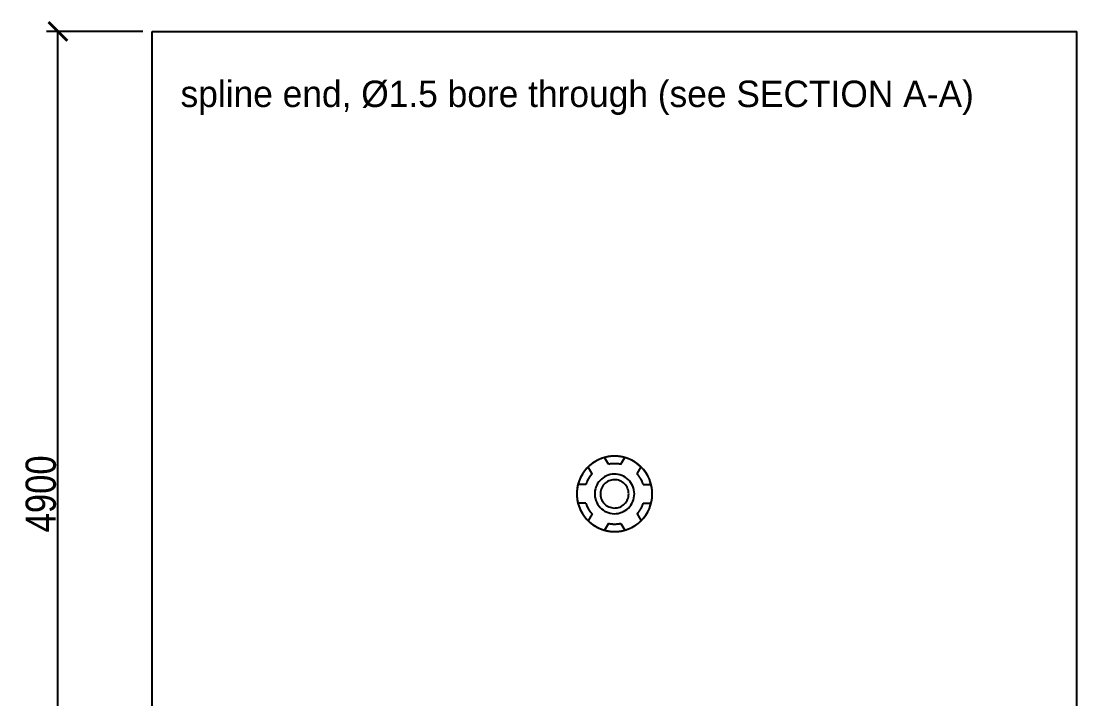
# Model space of a CAD drawing. Header units: millimetres. Extents: x -31 to 130, y -47 to 101.
# Drawn here: x -31.4 to 24.5, y -10.9 to 25.1 of the extents above; entities that cross this region are included whole.
import ezdxf

# ---------------------------------------------------------------- set-up
doc = ezdxf.new("R2010")
doc.units = ezdxf.units.MM
doc.linetypes.add('DASHED', pattern=[1.524, 1.27, -0.254])
for name, color, linetype in [('DIMS', 3, 'CONTINUOUS'), ('HIDDEN', 8, 'DASHED'), ('TEXT', 7, 'CONTINUOUS'), ('VISIBLE', 7, 'CONTINUOUS')]:
    doc.layers.add(name, color=color, linetype=linetype)
doc.styles.add('OpenSansCondensed-Light', font='OpenSansCondensed-Light.ttf')
doc.dimstyles.new('EZDXF', dxfattribs={"dimtxt": 0.25, "dimasz": 0.175, "dimexe": 0.375, "dimexo": 0.125, "dimgap": 0.1, "dimtad": 1, "dimlfac": 100, "dimzin": 12, "dimdsep": 46, "dimtxsty": 'OpenSansCondensed-Light', "dimblk": 'ARCHTICK', "dimcen": 2.5, "dimazin": 3, "dimtfac": 0.5, "dimtmove": 2, "dimatfit": 3})

# ---------------------------------------------------------------- blocks, each defined once
blk = doc.blocks.new('_ARCHTICK')
at = {"color": 0, "linetype": 'BYBLOCK', "const_width": 0.15}
blk.add_lwpolyline([(-0.5, -0.5), (0.5, 0.5)], dxfattribs=at)

msp = doc.modelspace()

# ---------------------------------------------------------------- linework, layer by layer
at = {"layer": 'HIDDEN'}
for points in [[(-24.5, -24.5), (-24.5, 24.5)], [(-24.5, 24.5), (24.5, 24.5)], [(24.5, -24.5), (24.5, 24.5)], [(2, 0), (1.99006, 0.19914), (1.96034, 0.39629), (1.91115, 0.58951), (1.84295, 0.77687), (1.75644, 0.95651), (1.65248, 1.12664), (1.53209, 1.28558), (1.39647, 1.43173), (1.24698, 1.56366), (1.08509, 1.68005), (0.91242, 1.77974), (0.73068, 1.86175), (0.54168, 1.92525), (0.3473, 1.96962), (0.14946, 1.99441), (-0.04986, 1.99938), (-0.24869, 1.98448), (-0.44504, 1.94986), (-0.63697, 1.89585), (-0.82257, 1.82301), (-1, 1.73205), (-1.16749, 1.62388), (-1.32337, 1.49956), (-1.4661, 1.36035), (-1.59427, 1.20761), (-1.70658, 1.04287), (-1.80194, 0.86777), (-1.87939, 0.68404), (-1.93815, 0.49351), (-1.97766, 0.29808), (-1.99751, 0.09969), (-1.99751, -0.09969), (-1.97766, -0.29808), (-1.93815, -0.49351), (-1.87939, -0.68404), (-1.80194, -0.86777), (-1.70658, -1.04287), (-1.59427, -1.20761), (-1.4661, -1.36035), (-1.32337, -1.49956), (-1.16749, -1.62388), (-1, -1.73205), (-0.82257, -1.82301), (-0.63697, -1.89585), (-0.44504, -1.94986), (-0.24869, -1.98448), (-0.04986, -1.99938), (0.14946, -1.99441), (0.3473, -1.96962), (0.54168, -1.92525), (0.73068, -1.86175), (0.91242, -1.77974), (1.08509, -1.68005), (1.24698, -1.56366), (1.39647, -1.43173), (1.53209, -1.28558), (1.65248, -1.12664), (1.75644, -0.95651), (1.84295, -0.77687), (1.91115, -0.58951), (1.96034, -0.39629), (1.99006, -0.19914), (2, 0)], [(-0.53523, 1.92705), (-0.55067, 1.9227), (-0.56608, 1.91822), (-0.58145, 1.91361), (-0.59678, 1.90889), (-0.61207, 1.90404), (-0.62733, 1.89907), (-0.64254, 1.89398), (-0.65771, 1.88876), (-0.67284, 1.88342), (-0.68793, 1.87797), (-0.70297, 1.87239), (-0.71797, 1.86669), (-0.73292, 1.86087), (-0.74782, 1.85493), (-0.76267, 1.84887), (-0.77748, 1.84269), (-0.79224, 1.8364), (-0.80694, 1.82998), (-0.8216, 1.82345), (-0.8362, 1.8168), (-0.85074, 1.81004), (-0.86523, 1.80316), (-0.87967, 1.79616), (-0.89405, 1.78904), (-0.90837, 1.78181), (-0.92264, 1.77447), (-0.93684, 1.76701), (-0.95098, 1.75944), (-0.96507, 1.75176), (-0.97909, 1.74396), (-0.99305, 1.73605), (-1.00694, 1.72803), (-1.02077, 1.71989), (-1.03453, 1.71165), (-1.04823, 1.7033), (-1.06186, 1.69483), (-1.07542, 1.68626), (-1.08891, 1.67758), (-1.10233, 1.66879), (-1.11568, 1.6599), (-1.12896, 1.65089), (-1.14217, 1.64178), (-1.1553, 1.63257), (-1.16836, 1.62325), (-1.18134, 1.61382), (-1.19425, 1.6043), (-1.20708, 1.59467), (-1.21983, 1.58493), (-1.23251, 1.5751), (-1.2451, 1.56516), (-1.25762, 1.55512), (-1.27005, 1.54498), (-1.2824, 1.53474), (-1.29467, 1.52441), (-1.30686, 1.51397), (-1.31896, 1.50344), (-1.33098, 1.49281), (-1.34291, 1.48209), (-1.35476, 1.47127), (-1.36651, 1.46036), (-1.37818, 1.44935), (-1.38977, 1.43825), (-1.40126, 1.42705)], [(-0.32692, 1.56624), (-0.53523, 1.92705)], [(0.32692, 1.56624), (0.53523, 1.92705)], [(1.40126, 1.42705), (1.38977, 1.43825), (1.37818, 1.44935), (1.36651, 1.46036), (1.35476, 1.47127), (1.34291, 1.48209), (1.33098, 1.49281), (1.31896, 1.50344), (1.30686, 1.51397), (1.29467, 1.52441), (1.2824, 1.53474), (1.27005, 1.54498), (1.25762, 1.55512), (1.2451, 1.56516), (1.23251, 1.5751), (1.21983, 1.58493), (1.20708, 1.59467), (1.19425, 1.6043), (1.18134, 1.61382), (1.16836, 1.62325), (1.1553, 1.63257), (1.14217, 1.64178), (1.12896, 1.65089), (1.11568, 1.6599), (1.10233, 1.66879), (1.08891, 1.67758), (1.07542, 1.68626), (1.06186, 1.69483), (1.04823, 1.7033), (1.03453, 1.71165), (1.02077, 1.71989), (1.00694, 1.72803), (0.99305, 1.73605), (0.97909, 1.74396), (0.96507, 1.75176), (0.95098, 1.75944), (0.93684, 1.76701), (0.92264, 1.77447), (0.90837, 1.78181), (0.89405, 1.78904), (0.87967, 1.79616), (0.86523, 1.80316), (0.85074, 1.81004), (0.8362, 1.8168), (0.8216, 1.82345), (0.80694, 1.82998), (0.79224, 1.8364), (0.77748, 1.84269), (0.76267, 1.84887), (0.74782, 1.85493), (0.73292, 1.86087), (0.71797, 1.86669), (0.70297, 1.87239), (0.68793, 1.87797), (0.67284, 1.88342), (0.65771, 1.88876), (0.64254, 1.89398), (0.62733, 1.89907), (0.61207, 1.90404), (0.59678, 1.90889), (0.58145, 1.91361), (0.56608, 1.91822), (0.55067, 1.9227), (0.53523, 1.92705)], [(-1.19295, 1.06624), (-1.40126, 1.42705)], [(0.32692, 1.56624), (0.31668, 1.56835), (0.30643, 1.57038), (0.29617, 1.57235), (0.28589, 1.57425), (0.2756, 1.57609), (0.2653, 1.57785), (0.25498, 1.57955), (0.24466, 1.58118), (0.23433, 1.58275), (0.22398, 1.58425), (0.21363, 1.58567), (0.20326, 1.58704), (0.19289, 1.58833), (0.18251, 1.58956), (0.17213, 1.59071), (0.16173, 1.59181), (0.15133, 1.59283), (0.14092, 1.59378), (0.13051, 1.59467), (0.12009, 1.59549), (0.10966, 1.59624), (0.09923, 1.59692), (0.0888, 1.59753), (0.07836, 1.59808), (0.06792, 1.59856), (0.05747, 1.59897), (0.04703, 1.59931), (0.03658, 1.59958), (0.02613, 1.59979), (0.01568, 1.59992), (0.00523, 1.59999), (-0.00523, 1.59999), (-0.01568, 1.59992), (-0.02613, 1.59979), (-0.03658, 1.59958), (-0.04703, 1.59931), (-0.05747, 1.59897), (-0.06792, 1.59856), (-0.07836, 1.59808), (-0.0888, 1.59753), (-0.09923, 1.59692), (-0.10966, 1.59624), (-0.12009, 1.59549), (-0.13051, 1.59467), (-0.14092, 1.59378), (-0.15133, 1.59283), (-0.16173, 1.59181), (-0.17213, 1.59071), (-0.18251, 1.58956), (-0.19289, 1.58833), (-0.20326, 1.58704), (-0.21363, 1.58567), (-0.22398, 1.58425), (-0.23433, 1.58275), (-0.24466, 1.58118), (-0.25498, 1.57955), (-0.2653, 1.57785), (-0.2756, 1.57609), (-0.28589, 1.57425), (-0.29617, 1.57235), (-0.30643, 1.57038), (-0.31668, 1.56835), (-0.32692, 1.56624)], [(1.19295, 1.06624), (1.40126, 1.42705)], [(-1.19295, 1.06624), (-1.19989, 1.05843), (-1.20678, 1.05057), (-1.21361, 1.04266), (-1.2204, 1.03471), (-1.22713, 1.02672), (-1.23381, 1.01868), (-1.24044, 1.0106), (-1.24702, 1.00247), (-1.25354, 0.99431), (-1.26001, 0.9861), (-1.26642, 0.97784), (-1.27278, 0.96955), (-1.27909, 0.96122), (-1.28534, 0.95284), (-1.29154, 0.94442), (-1.29768, 0.93597), (-1.30376, 0.92747), (-1.3098, 0.91893), (-1.31577, 0.91036), (-1.32169, 0.90174), (-1.32755, 0.89309), (-1.33336, 0.8844), (-1.33911, 0.87567), (-1.3448, 0.8669), (-1.35043, 0.8581), (-1.35601, 0.84926), (-1.36153, 0.84038), (-1.36699, 0.83147), (-1.37239, 0.82252), (-1.37774, 0.81354), (-1.38302, 0.80452), (-1.38825, 0.79547), (-1.39341, 0.78638), (-1.39852, 0.77726), (-1.40357, 0.76811), (-1.40856, 0.75893), (-1.41348, 0.74971), (-1.41835, 0.74046), (-1.42316, 0.73118), (-1.4279, 0.72187), (-1.43259, 0.71252), (-1.43721, 0.70315), (-1.44178, 0.69375), (-1.44628, 0.68431), (-1.45072, 0.67485), (-1.45509, 0.66536), (-1.45941, 0.65584), (-1.46366, 0.64629), (-1.46785, 0.63672), (-1.47198, 0.62711), (-1.47605, 0.61749), (-1.48005, 0.60783), (-1.48399, 0.59815), (-1.48786, 0.58844), (-1.49168, 0.57871), (-1.49542, 0.56895), (-1.49911, 0.55917), (-1.50273, 0.54937), (-1.50629, 0.53954), (-1.50978, 0.52969), (-1.51321, 0.51981), (-1.51657, 0.50992), (-1.51987, 0.5)], [(0.75, 0), (0.74627, 0.07468), (0.73513, 0.14861), (0.71668, 0.22107), (0.69111, 0.29133), (0.65867, 0.35869), (0.61968, 0.42249), (0.57453, 0.48209), (0.52368, 0.5369), (0.46762, 0.58637), (0.40691, 0.63002), (0.34216, 0.6674), (0.27401, 0.69816), (0.20313, 0.72197), (0.13024, 0.73861), (0.05605, 0.7479), (-0.0187, 0.74977), (-0.09326, 0.74418), (-0.16689, 0.7312), (-0.23886, 0.71095), (-0.30847, 0.68363), (-0.375, 0.64952), (-0.43781, 0.60895), (-0.49626, 0.56234), (-0.54979, 0.51013), (-0.59785, 0.45285), (-0.63997, 0.39108), (-0.67573, 0.32541), (-0.70477, 0.25652), (-0.72681, 0.18507), (-0.74162, 0.11178), (-0.74907, 0.03738), (-0.74907, -0.03738), (-0.74162, -0.11178), (-0.72681, -0.18507), (-0.70477, -0.25652), (-0.67573, -0.32541), (-0.63997, -0.39108), (-0.59785, -0.45285), (-0.54979, -0.51013), (-0.49626, -0.56234), (-0.43781, -0.60895), (-0.375, -0.64952), (-0.30847, -0.68363), (-0.23886, -0.71095), (-0.16689, -0.7312), (-0.09326, -0.74418), (-0.0187, -0.74977), (0.05605, -0.7479), (0.13024, -0.73861), (0.20313, -0.72197), (0.27401, -0.69816), (0.34216, -0.6674), (0.40691, -0.63002), (0.46762, -0.58637), (0.52368, -0.5369), (0.57453, -0.48209), (0.61968, -0.42249), (0.65867, -0.35869), (0.69111, -0.29133), (0.71668, -0.22107), (0.73513, -0.14861), (0.74627, -0.07468), (0.75, 0)], [(0.75, 0), (0.74627, 0.07468), (0.73513, 0.14861), (0.71668, 0.22107), (0.69111, 0.29133), (0.65867, 0.35869), (0.61968, 0.42249), (0.57453, 0.48209), (0.52368, 0.5369), (0.46762, 0.58637), (0.40691, 0.63002), (0.34216, 0.6674), (0.27401, 0.69816), (0.20313, 0.72197), (0.13024, 0.73861), (0.05605, 0.7479), (-0.0187, 0.74977), (-0.09326, 0.74418), (-0.16689, 0.7312), (-0.23886, 0.71095), (-0.30847, 0.68363), (-0.375, 0.64952), (-0.43781, 0.60895), (-0.49626, 0.56234), (-0.54979, 0.51013), (-0.59785, 0.45285), (-0.63997, 0.39108), (-0.67573, 0.32541), (-0.70477, 0.25652), (-0.72681, 0.18507), (-0.74162, 0.11178), (-0.74907, 0.03738), (-0.74907, -0.03738), (-0.74162, -0.11178), (-0.72681, -0.18507), (-0.70477, -0.25652), (-0.67573, -0.32541), (-0.63997, -0.39108), (-0.59785, -0.45285), (-0.54979, -0.51013), (-0.49626, -0.56234), (-0.43781, -0.60895), (-0.375, -0.64952), (-0.30847, -0.68363), (-0.23886, -0.71095), (-0.16689, -0.7312), (-0.09326, -0.74418), (-0.0187, -0.74977), (0.05605, -0.7479), (0.13024, -0.73861), (0.20313, -0.72197), (0.27401, -0.69816), (0.34216, -0.6674), (0.40691, -0.63002), (0.46762, -0.58637), (0.52368, -0.5369), (0.57453, -0.48209), (0.61968, -0.42249), (0.65867, -0.35869), (0.69111, -0.29133), (0.71668, -0.22107), (0.73513, -0.14861), (0.74627, -0.07468), (0.75, 0)], [(1.51987, 0.5), (1.51657, 0.50992), (1.51321, 0.51981), (1.50978, 0.52969), (1.50629, 0.53954), (1.50273, 0.54937), (1.49911, 0.55917), (1.49542, 0.56895), (1.49168, 0.57871), (1.48786, 0.58844), (1.48399, 0.59815), (1.48005, 0.60783), (1.47605, 0.61749), (1.47198, 0.62711), (1.46785, 0.63672), (1.46366, 0.64629), (1.45941, 0.65584), (1.45509, 0.66536), (1.45072, 0.67485), (1.44628, 0.68431), (1.44178, 0.69375), (1.43721, 0.70315), (1.43259, 0.71252), (1.4279, 0.72187), (1.42316, 0.73118), (1.41835, 0.74046), (1.41348, 0.74971), (1.40856, 0.75893), (1.40357, 0.76811), (1.39852, 0.77726), (1.39341, 0.78638), (1.38825, 0.79547), (1.38302, 0.80452), (1.37774, 0.81354), (1.37239, 0.82252), (1.36699, 0.83147), (1.36153, 0.84038), (1.35601, 0.84926), (1.35043, 0.8581), (1.3448, 0.8669), (1.33911, 0.87567), (1.33336, 0.8844), (1.32755, 0.89309), (1.32169, 0.90174), (1.31577, 0.91036), (1.3098, 0.91893), (1.30376, 0.92747), (1.29768, 0.93597), (1.29154, 0.94442), (1.28534, 0.95284), (1.27909, 0.96122), (1.27278, 0.96955), (1.26642, 0.97784), (1.26001, 0.9861), (1.25354, 0.99431), (1.24702, 1.00247), (1.24044, 1.0106), (1.23381, 1.01868), (1.22713, 1.02672), (1.2204, 1.03471), (1.21361, 1.04266), (1.20678, 1.05057), (1.19989, 1.05843), (1.19295, 1.06624)], [(-1.93649, 0.5), (-1.94044, 0.48445), (-1.94426, 0.46887), (-1.94796, 0.45326), (-1.95154, 0.43762), (-1.95498, 0.42195), (-1.9583, 0.40625), (-1.9615, 0.39053), (-1.96457, 0.37479), (-1.96751, 0.35902), (-1.97033, 0.34322), (-1.97302, 0.32741), (-1.97558, 0.31157), (-1.97802, 0.29571), (-1.98033, 0.27983), (-1.98251, 0.26394), (-1.98456, 0.24803), (-1.98649, 0.2321), (-1.98828, 0.21616), (-1.98995, 0.2002), (-1.9915, 0.18424), (-1.99291, 0.16825), (-1.9942, 0.15226), (-1.99535, 0.13626), (-1.99638, 0.12025), (-1.99728, 0.10423), (-1.99805, 0.08821), (-1.9987, 0.07218), (-1.99921, 0.05614), (-1.9996, 0.04011), (-1.99986, 0.02406), (-1.99998, 0.00802), (-1.99998, -0.00802), (-1.99986, -0.02406), (-1.9996, -0.04011), (-1.99921, -0.05614), (-1.9987, -0.07218), (-1.99805, -0.08821), (-1.99728, -0.10423), (-1.99638, -0.12025), (-1.99535, -0.13626), (-1.9942, -0.15226), (-1.99291, -0.16825), (-1.9915, -0.18424), (-1.98995, -0.2002), (-1.98828, -0.21616), (-1.98649, -0.2321), (-1.98456, -0.24803), (-1.98251, -0.26394), (-1.98033, -0.27983), (-1.97802, -0.29571), (-1.97558, -0.31157), (-1.97302, -0.32741), (-1.97033, -0.34322), (-1.96751, -0.35902), (-1.96457, -0.37479), (-1.9615, -0.39053), (-1.9583, -0.40625), (-1.95498, -0.42195), (-1.95154, -0.43762), (-1.94796, -0.45326), (-1.94426, -0.46887), (-1.94044, -0.48445), (-1.93649, -0.5)], [(-1.51987, 0.5), (-1.93649, 0.5)], [(1.51987, 0.5), (1.93649, 0.5)], [(2, 0), (1.99998, 0.00802), (1.99994, 0.01604), (1.99986, 0.02406), (1.99974, 0.03209), (1.9996, 0.04011), (1.99942, 0.04812), (1.99921, 0.05614), (1.99897, 0.06416), (1.9987, 0.07218), (1.99839, 0.08019), (1.99805, 0.08821), (1.99768, 0.09622), (1.99728, 0.10423), (1.99685, 0.11224), (1.99638, 0.12025), (1.99588, 0.12826), (1.99535, 0.13626), (1.99479, 0.14426), (1.9942, 0.15226), (1.99357, 0.16026), (1.99291, 0.16825), (1.99222, 0.17625), (1.9915, 0.18424), (1.99074, 0.19222), (1.98995, 0.2002), (1.98914, 0.20818), (1.98828, 0.21616), (1.9874, 0.22413), (1.98649, 0.2321), (1.98554, 0.24007), (1.98456, 0.24803), (1.98355, 0.25599), (1.98251, 0.26394), (1.98143, 0.27189), (1.98033, 0.27983), (1.97919, 0.28778), (1.97802, 0.29571), (1.97682, 0.30364), (1.97558, 0.31157), (1.97432, 0.31949), (1.97302, 0.32741), (1.97169, 0.33532), (1.97033, 0.34322), (1.96894, 0.35112), (1.96751, 0.35902), (1.96606, 0.3669), (1.96457, 0.37479), (1.96305, 0.38266), (1.9615, 0.39053), (1.95992, 0.3984), (1.9583, 0.40625), (1.95666, 0.41411), (1.95498, 0.42195), (1.95327, 0.42979), (1.95154, 0.43762), (1.94976, 0.44544), (1.94796, 0.45326), (1.94613, 0.46107), (1.94426, 0.46887), (1.94237, 0.47666), (1.94044, 0.48445), (1.93848, 0.49223), (1.93649, 0.5)], [(-1.51987, -0.5), (-1.93649, -0.5)], [(-1.51987, -0.5), (-1.51657, -0.50992), (-1.51321, -0.51981), (-1.50978, -0.52969), (-1.50629, -0.53954), (-1.50273, -0.54937), (-1.49911, -0.55917), (-1.49542, -0.56895), (-1.49168, -0.57871), (-1.48786, -0.58844), (-1.48399, -0.59815), (-1.48005, -0.60783), (-1.47605, -0.61749), (-1.47198, -0.62711), (-1.46785, -0.63672), (-1.46366, -0.64629), (-1.45941, -0.65584), (-1.45509, -0.66536), (-1.45072, -0.67485), (-1.44628, -0.68431), (-1.44178, -0.69375), (-1.43721, -0.70315), (-1.43259, -0.71252), (-1.4279, -0.72187), (-1.42316, -0.73118), (-1.41835, -0.74046), (-1.41348, -0.74971), (-1.40856, -0.75893), (-1.40357, -0.76811), (-1.39852, -0.77726), (-1.39341, -0.78638), (-1.38825, -0.79547), (-1.38302, -0.80452), (-1.37774, -0.81354), (-1.37239, -0.82252), (-1.36699, -0.83147), (-1.36153, -0.84038), (-1.35601, -0.84926), (-1.35043, -0.8581), (-1.3448, -0.8669), (-1.33911, -0.87567), (-1.33336, -0.8844), (-1.32755, -0.89309), (-1.32169, -0.90174), (-1.31577, -0.91036), (-1.3098, -0.91893), (-1.30376, -0.92747), (-1.29768, -0.93597), (-1.29154, -0.94442), (-1.28534, -0.95284), (-1.27909, -0.96122), (-1.27278, -0.96955), (-1.26642, -0.97784), (-1.26001, -0.9861), (-1.25354, -0.99431), (-1.24702, -1.00247), (-1.24044, -1.0106), (-1.23381, -1.01868), (-1.22713, -1.02672), (-1.2204, -1.03471), (-1.21361, -1.04266), (-1.20678, -1.05057), (-1.19989, -1.05843), (-1.19295, -1.06624)], [(1.19295, -1.06624), (1.19989, -1.05843), (1.20678, -1.05057), (1.21361, -1.04266), (1.2204, -1.03471), (1.22713, -1.02672), (1.23381, -1.01868), (1.24044, -1.0106), (1.24702, -1.00247), (1.25354, -0.99431), (1.26001, -0.9861), (1.26642, -0.97784), (1.27278, -0.96955), (1.27909, -0.96122), (1.28534, -0.95284), (1.29154, -0.94442), (1.29768, -0.93597), (1.30376, -0.92747), (1.3098, -0.91893), (1.31577, -0.91036), (1.32169, -0.90174), (1.32755, -0.89309), (1.33336, -0.8844), (1.33911, -0.87567), (1.3448, -0.8669), (1.35043, -0.8581), (1.35601, -0.84926), (1.36153, -0.84038), (1.36699, -0.83147), (1.37239, -0.82252), (1.37774, -0.81354), (1.38302, -0.80452), (1.38825, -0.79547), (1.39341, -0.78638), (1.39852, -0.77726), (1.40357, -0.76811), (1.40856, -0.75893), (1.41348, -0.74971), (1.41835, -0.74046), (1.42316, -0.73118), (1.4279, -0.72187), (1.43259, -0.71252), (1.43721, -0.70315), (1.44178, -0.69375), (1.44628, -0.68431), (1.45072, -0.67485), (1.45509, -0.66536), (1.45941, -0.65584), (1.46366, -0.64629), (1.46785, -0.63672), (1.47198, -0.62711), (1.47605, -0.61749), (1.48005, -0.60783), (1.48399, -0.59815), (1.48786, -0.58844), (1.49168, -0.57871), (1.49542, -0.56895), (1.49911, -0.55917), (1.50273, -0.54937), (1.50629, -0.53954), (1.50978, -0.52969), (1.51321, -0.51981), (1.51657, -0.50992), (1.51987, -0.5)], [(1.51987, -0.5), (1.93649, -0.5)], [(1.93649, -0.5), (1.93848, -0.49223), (1.94044, -0.48445), (1.94237, -0.47666), (1.94426, -0.46887), (1.94613, -0.46107), (1.94796, -0.45326), (1.94976, -0.44544), (1.95154, -0.43762), (1.95327, -0.42979), (1.95498, -0.42195), (1.95666, -0.41411), (1.9583, -0.40625), (1.95992, -0.3984), (1.9615, -0.39053), (1.96305, -0.38266), (1.96457, -0.37479), (1.96606, -0.3669), (1.96751, -0.35902), (1.96894, -0.35112), (1.97033, -0.34322), (1.97169, -0.33532), (1.97302, -0.32741), (1.97432, -0.31949), (1.97558, -0.31157), (1.97682, -0.30364), (1.97802, -0.29571), (1.97919, -0.28778), (1.98033, -0.27983), (1.98143, -0.27189), (1.98251, -0.26394), (1.98355, -0.25599), (1.98456, -0.24803), (1.98554, -0.24007), (1.98649, -0.2321), (1.9874, -0.22413), (1.98828, -0.21616), (1.98914, -0.20818), (1.98995, -0.2002), (1.99074, -0.19222), (1.9915, -0.18424), (1.99222, -0.17625), (1.99291, -0.16825), (1.99357, -0.16026), (1.9942, -0.15226), (1.99479, -0.14426), (1.99535, -0.13626), (1.99588, -0.12826), (1.99638, -0.12025), (1.99685, -0.11224), (1.99728, -0.10423), (1.99768, -0.09622), (1.99805, -0.08821), (1.99839, -0.08019), (1.9987, -0.07218), (1.99897, -0.06416), (1.99921, -0.05614), (1.99942, -0.04812), (1.9996, -0.04011), (1.99974, -0.03209), (1.99986, -0.02406), (1.99994, -0.01604), (1.99998, -0.00802), (2, 0)], [(-1.19295, -1.06624), (-1.40126, -1.42705)], [(1.19295, -1.06624), (1.40126, -1.42705)], [(-1.40126, -1.42705), (-1.38977, -1.43825), (-1.37818, -1.44935), (-1.36651, -1.46036), (-1.35476, -1.47127), (-1.34291, -1.48209), (-1.33098, -1.49281), (-1.31896, -1.50344), (-1.30686, -1.51397), (-1.29467, -1.52441), (-1.2824, -1.53474), (-1.27005, -1.54498), (-1.25762, -1.55512), (-1.2451, -1.56516), (-1.23251, -1.5751), (-1.21983, -1.58493), (-1.20708, -1.59467), (-1.19425, -1.6043), (-1.18134, -1.61382), (-1.16836, -1.62325), (-1.1553, -1.63257), (-1.14217, -1.64178), (-1.12896, -1.65089), (-1.11568, -1.6599), (-1.10233, -1.66879), (-1.08891, -1.67758), (-1.07542, -1.68626), (-1.06186, -1.69483), (-1.04823, -1.7033), (-1.03453, -1.71165), (-1.02077, -1.71989), (-1.00694, -1.72803), (-0.99305, -1.73605), (-0.97909, -1.74396), (-0.96507, -1.75176), (-0.95098, -1.75944), (-0.93684, -1.76701), (-0.92264, -1.77447), (-0.90837, -1.78181), (-0.89405, -1.78904), (-0.87967, -1.79616), (-0.86523, -1.80316), (-0.85074, -1.81004), (-0.8362, -1.8168), (-0.8216, -1.82345), (-0.80694, -1.82998), (-0.79224, -1.8364), (-0.77748, -1.84269), (-0.76267, -1.84887), (-0.74782, -1.85493), (-0.73292, -1.86087), (-0.71797, -1.86669), (-0.70297, -1.87239), (-0.68793, -1.87797), (-0.67284, -1.88342), (-0.65771, -1.88876), (-0.64254, -1.89398), (-0.62733, -1.89907), (-0.61207, -1.90404), (-0.59678, -1.90889), (-0.58145, -1.91361), (-0.56608, -1.91822), (-0.55067, -1.9227), (-0.53523, -1.92705)], [(-0.32692, -1.56624), (-0.53523, -1.92705)], [(-0.32692, -1.56624), (-0.31668, -1.56835), (-0.30643, -1.57038), (-0.29617, -1.57235), (-0.28589, -1.57425), (-0.2756, -1.57609), (-0.2653, -1.57785), (-0.25498, -1.57955), (-0.24466, -1.58118), (-0.23433, -1.58275), (-0.22398, -1.58425), (-0.21363, -1.58567), (-0.20326, -1.58704), (-0.19289, -1.58833), (-0.18251, -1.58956), (-0.17213, -1.59071), (-0.16173, -1.59181), (-0.15133, -1.59283), (-0.14092, -1.59378), (-0.13051, -1.59467), (-0.12009, -1.59549), (-0.10966, -1.59624), (-0.09923, -1.59692), (-0.0888, -1.59753), (-0.07836, -1.59808), (-0.06792, -1.59856), (-0.05747, -1.59897), (-0.04703, -1.59931), (-0.03658, -1.59958), (-0.02613, -1.59979), (-0.01568, -1.59992), (-0.00523, -1.59999), (0.00523, -1.59999), (0.01568, -1.59992), (0.02613, -1.59979), (0.03658, -1.59958), (0.04703, -1.59931), (0.05747, -1.59897), (0.06792, -1.59856), (0.07836, -1.59808), (0.0888, -1.59753), (0.09923, -1.59692), (0.10966, -1.59624), (0.12009, -1.59549), (0.13051, -1.59467), (0.14092, -1.59378), (0.15133, -1.59283), (0.16173, -1.59181), (0.17213, -1.59071), (0.18251, -1.58956), (0.19289, -1.58833), (0.20326, -1.58704), (0.21363, -1.58567), (0.22398, -1.58425), (0.23433, -1.58275), (0.24466, -1.58118), (0.25498, -1.57955), (0.2653, -1.57785), (0.2756, -1.57609), (0.28589, -1.57425), (0.29617, -1.57235), (0.30643, -1.57038), (0.31668, -1.56835), (0.32692, -1.56624)], [(0.32692, -1.56624), (0.53523, -1.92705)], [(0.53523, -1.92705), (0.55067, -1.9227), (0.56608, -1.91822), (0.58145, -1.91361), (0.59678, -1.90889), (0.61207, -1.90404), (0.62733, -1.89907), (0.64254, -1.89398), (0.65771, -1.88876), (0.67284, -1.88342), (0.68793, -1.87797), (0.70297, -1.87239), (0.71797, -1.86669), (0.73292, -1.86087), (0.74782, -1.85493), (0.76267, -1.84887), (0.77748, -1.84269), (0.79224, -1.8364), (0.80694, -1.82998), (0.8216, -1.82345), (0.8362, -1.8168), (0.85074, -1.81004), (0.86523, -1.80316), (0.87967, -1.79616), (0.89405, -1.78904), (0.90837, -1.78181), (0.92264, -1.77447), (0.93684, -1.76701), (0.95098, -1.75944), (0.96507, -1.75176), (0.97909, -1.74396), (0.99305, -1.73605), (1.00694, -1.72803), (1.02077, -1.71989), (1.03453, -1.71165), (1.04823, -1.7033), (1.06186, -1.69483), (1.07542, -1.68626), (1.08891, -1.67758), (1.10233, -1.66879), (1.11568, -1.6599), (1.12896, -1.65089), (1.14217, -1.64178), (1.1553, -1.63257), (1.16836, -1.62325), (1.18134, -1.61382), (1.19425, -1.6043), (1.20708, -1.59467), (1.21983, -1.58493), (1.23251, -1.5751), (1.2451, -1.56516), (1.25762, -1.55512), (1.27005, -1.54498), (1.2824, -1.53474), (1.29467, -1.52441), (1.30686, -1.51397), (1.31896, -1.50344), (1.33098, -1.49281), (1.34291, -1.48209), (1.35476, -1.47127), (1.36651, -1.46036), (1.37818, -1.44935), (1.38977, -1.43825), (1.40126, -1.42705)]]:
    msp.add_lwpolyline(points, dxfattribs=at)
at = {"layer": 'VISIBLE'}
for points in [[(-24.5, -24.5), (-24.5, 24.5)], [(-24.5, 24.5), (24.5, 24.5)], [(24.5, -24.5), (24.5, 24.5)], [(-0.53523, 1.92705), (-0.55067, 1.9227), (-0.56608, 1.91822), (-0.58145, 1.91361), (-0.59678, 1.90889), (-0.61207, 1.90404), (-0.62733, 1.89907), (-0.64254, 1.89398), (-0.65771, 1.88876), (-0.67284, 1.88342), (-0.68793, 1.87797), (-0.70297, 1.87239), (-0.71797, 1.86669), (-0.73292, 1.86087), (-0.74782, 1.85493), (-0.76267, 1.84887), (-0.77748, 1.84269), (-0.79224, 1.8364), (-0.80694, 1.82998), (-0.8216, 1.82345), (-0.8362, 1.8168), (-0.85074, 1.81004), (-0.86523, 1.80316), (-0.87967, 1.79616), (-0.89405, 1.78904), (-0.90837, 1.78181), (-0.92264, 1.77447), (-0.93684, 1.76701), (-0.95098, 1.75944), (-0.96507, 1.75176), (-0.97909, 1.74396), (-0.99305, 1.73605), (-1.00694, 1.72803), (-1.02077, 1.71989), (-1.03453, 1.71165), (-1.04823, 1.7033), (-1.06186, 1.69483), (-1.07542, 1.68626), (-1.08891, 1.67758), (-1.10233, 1.66879), (-1.11568, 1.6599), (-1.12896, 1.65089), (-1.14217, 1.64178), (-1.1553, 1.63257), (-1.16836, 1.62325), (-1.18134, 1.61382), (-1.19425, 1.6043), (-1.20708, 1.59467), (-1.21983, 1.58493), (-1.23251, 1.5751), (-1.2451, 1.56516), (-1.25762, 1.55512), (-1.27005, 1.54498), (-1.2824, 1.53474), (-1.29467, 1.52441), (-1.30686, 1.51397), (-1.31896, 1.50344), (-1.33098, 1.49281), (-1.34291, 1.48209), (-1.35476, 1.47127), (-1.36651, 1.46036), (-1.37818, 1.44935), (-1.38977, 1.43825), (-1.40126, 1.42705)], [(0.53523, 1.92705), (0.51864, 1.93158), (0.50201, 1.93597), (0.48534, 1.94022), (0.46863, 1.94432), (0.4519, 1.94828), (0.43512, 1.95209), (0.41832, 1.95576), (0.40148, 1.95929), (0.38462, 1.96267), (0.36772, 1.9659), (0.3508, 1.96899), (0.33385, 1.97194), (0.31688, 1.97474), (0.29989, 1.97739), (0.28287, 1.9799), (0.26583, 1.98225), (0.24877, 1.98447), (0.23169, 1.98653), (0.2146, 1.98845), (0.19749, 1.99023), (0.18037, 1.99185), (0.16323, 1.99333), (0.14608, 1.99466), (0.12892, 1.99584), (0.11175, 1.99688), (0.09457, 1.99776), (0.07739, 1.9985), (0.0602, 1.99909), (0.043, 1.99954), (0.0258, 1.99983), (0.0086, 1.99998), (-0.0086, 1.99998), (-0.0258, 1.99983), (-0.043, 1.99954), (-0.0602, 1.99909), (-0.07739, 1.9985), (-0.09457, 1.99776), (-0.11175, 1.99688), (-0.12892, 1.99584), (-0.14608, 1.99466), (-0.16323, 1.99333), (-0.18037, 1.99185), (-0.19749, 1.99023), (-0.2146, 1.98845), (-0.23169, 1.98653), (-0.24877, 1.98447), (-0.26583, 1.98225), (-0.28287, 1.9799), (-0.29989, 1.97739), (-0.31688, 1.97474), (-0.33385, 1.97194), (-0.3508, 1.96899), (-0.36772, 1.9659), (-0.38462, 1.96267), (-0.40148, 1.95929), (-0.41832, 1.95576), (-0.43512, 1.95209), (-0.4519, 1.94828), (-0.46863, 1.94432), (-0.48534, 1.94022), (-0.50201, 1.93597), (-0.51864, 1.93158), (-0.53523, 1.92705)], [(-0.32692, 1.56624), (-0.53523, 1.92705)], [(0.32692, 1.56624), (0.53523, 1.92705)], [(1.40126, 1.42705), (1.38977, 1.43825), (1.37818, 1.44935), (1.36651, 1.46036), (1.35476, 1.47127), (1.34291, 1.48209), (1.33098, 1.49281), (1.31896, 1.50344), (1.30686, 1.51397), (1.29467, 1.52441), (1.2824, 1.53474), (1.27005, 1.54498), (1.25762, 1.55512), (1.2451, 1.56516), (1.23251, 1.5751), (1.21983, 1.58493), (1.20708, 1.59467), (1.19425, 1.6043), (1.18134, 1.61382), (1.16836, 1.62325), (1.1553, 1.63257), (1.14217, 1.64178), (1.12896, 1.65089), (1.11568, 1.6599), (1.10233, 1.66879), (1.08891, 1.67758), (1.07542, 1.68626), (1.06186, 1.69483), (1.04823, 1.7033), (1.03453, 1.71165), (1.02077, 1.71989), (1.00694, 1.72803), (0.99305, 1.73605), (0.97909, 1.74396), (0.96507, 1.75176), (0.95098, 1.75944), (0.93684, 1.76701), (0.92264, 1.77447), (0.90837, 1.78181), (0.89405, 1.78904), (0.87967, 1.79616), (0.86523, 1.80316), (0.85074, 1.81004), (0.8362, 1.8168), (0.8216, 1.82345), (0.80694, 1.82998), (0.79224, 1.8364), (0.77748, 1.84269), (0.76267, 1.84887), (0.74782, 1.85493), (0.73292, 1.86087), (0.71797, 1.86669), (0.70297, 1.87239), (0.68793, 1.87797), (0.67284, 1.88342), (0.65771, 1.88876), (0.64254, 1.89398), (0.62733, 1.89907), (0.61207, 1.90404), (0.59678, 1.90889), (0.58145, 1.91361), (0.56608, 1.91822), (0.55067, 1.9227), (0.53523, 1.92705)], [(-1.40126, 1.42705), (-1.41348, 1.41495), (-1.4256, 1.40274), (-1.43761, 1.39043), (-1.44951, 1.37801), (-1.46131, 1.36549), (-1.473, 1.35287), (-1.48458, 1.34015), (-1.49605, 1.32734), (-1.50741, 1.31442), (-1.51866, 1.30141), (-1.5298, 1.2883), (-1.54082, 1.27509), (-1.55173, 1.2618), (-1.56253, 1.2484), (-1.57321, 1.23492), (-1.58377, 1.22134), (-1.59421, 1.20768), (-1.60454, 1.19392), (-1.61475, 1.18008), (-1.62484, 1.16615), (-1.63481, 1.15213), (-1.64466, 1.13802), (-1.65438, 1.12384), (-1.66399, 1.10957), (-1.67347, 1.09522), (-1.68283, 1.08078), (-1.69206, 1.06627), (-1.70117, 1.05168), (-1.71015, 1.03701), (-1.71901, 1.02226), (-1.72773, 1.00744), (-1.73634, 0.99254), (-1.74481, 0.97757), (-1.75315, 0.96253), (-1.76136, 0.94742), (-1.76945, 0.93223), (-1.7774, 0.91698), (-1.78522, 0.90166), (-1.79291, 0.88627), (-1.80046, 0.87082), (-1.80789, 0.8553), (-1.81518, 0.83972), (-1.82233, 0.82408), (-1.82935, 0.80838), (-1.83624, 0.79261), (-1.84299, 0.77679), (-1.8496, 0.76091), (-1.85607, 0.74498), (-1.86241, 0.72899), (-1.86861, 0.71294), (-1.87468, 0.69684), (-1.8806, 0.6807), (-1.88638, 0.6645), (-1.89203, 0.64825), (-1.89753, 0.63195), (-1.9029, 0.61561), (-1.90812, 0.59922), (-1.91321, 0.58279), (-1.91815, 0.56631), (-1.92295, 0.54979), (-1.92761, 0.53323), (-1.93212, 0.51664), (-1.93649, 0.5)], [(-1.19295, 1.06624), (-1.40126, 1.42705)], [(0.32692, 1.56624), (0.31668, 1.56835), (0.30643, 1.57038), (0.29617, 1.57235), (0.28589, 1.57425), (0.2756, 1.57609), (0.2653, 1.57785), (0.25498, 1.57955), (0.24466, 1.58118), (0.23433, 1.58275), (0.22398, 1.58425), (0.21363, 1.58567), (0.20326, 1.58704), (0.19289, 1.58833), (0.18251, 1.58956), (0.17213, 1.59071), (0.16173, 1.59181), (0.15133, 1.59283), (0.14092, 1.59378), (0.13051, 1.59467), (0.12009, 1.59549), (0.10966, 1.59624), (0.09923, 1.59692), (0.0888, 1.59753), (0.07836, 1.59808), (0.06792, 1.59856), (0.05747, 1.59897), (0.04703, 1.59931), (0.03658, 1.59958), (0.02613, 1.59979), (0.01568, 1.59992), (0.00523, 1.59999), (-0.00523, 1.59999), (-0.01568, 1.59992), (-0.02613, 1.59979), (-0.03658, 1.59958), (-0.04703, 1.59931), (-0.05747, 1.59897), (-0.06792, 1.59856), (-0.07836, 1.59808), (-0.0888, 1.59753), (-0.09923, 1.59692), (-0.10966, 1.59624), (-0.12009, 1.59549), (-0.13051, 1.59467), (-0.14092, 1.59378), (-0.15133, 1.59283), (-0.16173, 1.59181), (-0.17213, 1.59071), (-0.18251, 1.58956), (-0.19289, 1.58833), (-0.20326, 1.58704), (-0.21363, 1.58567), (-0.22398, 1.58425), (-0.23433, 1.58275), (-0.24466, 1.58118), (-0.25498, 1.57955), (-0.2653, 1.57785), (-0.2756, 1.57609), (-0.28589, 1.57425), (-0.29617, 1.57235), (-0.30643, 1.57038), (-0.31668, 1.56835), (-0.32692, 1.56624)], [(1.19295, 1.06624), (1.40126, 1.42705)], [(1.93649, 0.5), (1.93212, 0.51664), (1.92761, 0.53323), (1.92295, 0.54979), (1.91815, 0.56631), (1.91321, 0.58279), (1.90812, 0.59922), (1.9029, 0.61561), (1.89753, 0.63195), (1.89203, 0.64825), (1.88638, 0.6645), (1.8806, 0.6807), (1.87468, 0.69684), (1.86861, 0.71294), (1.86241, 0.72899), (1.85607, 0.74498), (1.8496, 0.76091), (1.84299, 0.77679), (1.83624, 0.79261), (1.82935, 0.80838), (1.82233, 0.82408), (1.81518, 0.83972), (1.80789, 0.8553), (1.80046, 0.87082), (1.79291, 0.88627), (1.78522, 0.90166), (1.7774, 0.91698), (1.76945, 0.93223), (1.76136, 0.94742), (1.75315, 0.96253), (1.74481, 0.97757), (1.73634, 0.99254), (1.72773, 1.00744), (1.71901, 1.02226), (1.71015, 1.03701), (1.70117, 1.05168), (1.69206, 1.06627), (1.68283, 1.08078), (1.67347, 1.09522), (1.66399, 1.10957), (1.65438, 1.12384), (1.64466, 1.13802), (1.63481, 1.15213), (1.62484, 1.16615), (1.61475, 1.18008), (1.60454, 1.19392), (1.59421, 1.20768), (1.58377, 1.22134), (1.57321, 1.23492), (1.56253, 1.2484), (1.55173, 1.2618), (1.54082, 1.27509), (1.5298, 1.2883), (1.51866, 1.30141), (1.50741, 1.31442), (1.49605, 1.32734), (1.48458, 1.34015), (1.473, 1.35287), (1.46131, 1.36549), (1.44951, 1.37801), (1.43761, 1.39043), (1.4256, 1.40274), (1.41348, 1.41495), (1.40126, 1.42705)], [(-1.19295, 1.06624), (-1.19989, 1.05843), (-1.20678, 1.05057), (-1.21361, 1.04266), (-1.2204, 1.03471), (-1.22713, 1.02672), (-1.23381, 1.01868), (-1.24044, 1.0106), (-1.24702, 1.00247), (-1.25354, 0.99431), (-1.26001, 0.9861), (-1.26642, 0.97784), (-1.27278, 0.96955), (-1.27909, 0.96122), (-1.28534, 0.95284), (-1.29154, 0.94442), (-1.29768, 0.93597), (-1.30376, 0.92747), (-1.3098, 0.91893), (-1.31577, 0.91036), (-1.32169, 0.90174), (-1.32755, 0.89309), (-1.33336, 0.8844), (-1.33911, 0.87567), (-1.3448, 0.8669), (-1.35043, 0.8581), (-1.35601, 0.84926), (-1.36153, 0.84038), (-1.36699, 0.83147), (-1.37239, 0.82252), (-1.37774, 0.81354), (-1.38302, 0.80452), (-1.38825, 0.79547), (-1.39341, 0.78638), (-1.39852, 0.77726), (-1.40357, 0.76811), (-1.40856, 0.75893), (-1.41348, 0.74971), (-1.41835, 0.74046), (-1.42316, 0.73118), (-1.4279, 0.72187), (-1.43259, 0.71252), (-1.43721, 0.70315), (-1.44178, 0.69375), (-1.44628, 0.68431), (-1.45072, 0.67485), (-1.45509, 0.66536), (-1.45941, 0.65584), (-1.46366, 0.64629), (-1.46785, 0.63672), (-1.47198, 0.62711), (-1.47605, 0.61749), (-1.48005, 0.60783), (-1.48399, 0.59815), (-1.48786, 0.58844), (-1.49168, 0.57871), (-1.49542, 0.56895), (-1.49911, 0.55917), (-1.50273, 0.54937), (-1.50629, 0.53954), (-1.50978, 0.52969), (-1.51321, 0.51981), (-1.51657, 0.50992), (-1.51987, 0.5)], [(1.05, 0), (1.04478, 0.10455), (1.02918, 0.20805), (1.00335, 0.30949), (0.96755, 0.40786), (0.92213, 0.50217), (0.86755, 0.59149), (0.80435, 0.67493), (0.73315, 0.75166), (0.65466, 0.82092), (0.56967, 0.88203), (0.47902, 0.93437), (0.38361, 0.97742), (0.28438, 1.01076), (0.18233, 1.03405), (0.07847, 1.04706), (-0.02618, 1.04967), (-0.13056, 1.04185), (-0.23365, 1.02367), (-0.33441, 0.99532), (-0.43185, 0.95708), (-0.525, 0.90933), (-0.61293, 0.85253), (-0.69477, 0.78727), (-0.7697, 0.71418), (-0.83699, 0.63399), (-0.89596, 0.54751), (-0.94602, 0.45558), (-0.98668, 0.35912), (-1.01753, 0.2591), (-1.03827, 0.15649), (-1.04869, 0.05234), (-1.04869, -0.05234), (-1.03827, -0.15649), (-1.01753, -0.2591), (-0.98668, -0.35912), (-0.94602, -0.45558), (-0.89596, -0.54751), (-0.83699, -0.63399), (-0.7697, -0.71418), (-0.69477, -0.78727), (-0.61293, -0.85253), (-0.525, -0.90933), (-0.43185, -0.95708), (-0.33441, -0.99532), (-0.23365, -1.02367), (-0.13056, -1.04185), (-0.02618, -1.04967), (0.07847, -1.04706), (0.18233, -1.03405), (0.28438, -1.01076), (0.38361, -0.97742), (0.47902, -0.93437), (0.56967, -0.88203), (0.65466, -0.82092), (0.73315, -0.75166), (0.80435, -0.67493), (0.86755, -0.59149), (0.92213, -0.50217), (0.96755, -0.40786), (1.00335, -0.30949), (1.02918, -0.20805), (1.04478, -0.10455), (1.05, 0)], [(0.75, 0), (0.74627, 0.07468), (0.73513, 0.14861), (0.71668, 0.22107), (0.69111, 0.29133), (0.65867, 0.35869), (0.61968, 0.42249), (0.57453, 0.48209), (0.52368, 0.5369), (0.46762, 0.58637), (0.40691, 0.63002), (0.34216, 0.6674), (0.27401, 0.69816), (0.20313, 0.72197), (0.13024, 0.73861), (0.05605, 0.7479), (-0.0187, 0.74977), (-0.09326, 0.74418), (-0.16689, 0.7312), (-0.23886, 0.71095), (-0.30847, 0.68363), (-0.375, 0.64952), (-0.43781, 0.60895), (-0.49626, 0.56234), (-0.54979, 0.51013), (-0.59785, 0.45285), (-0.63997, 0.39108), (-0.67573, 0.32541), (-0.70477, 0.25652), (-0.72681, 0.18507), (-0.74162, 0.11178), (-0.74907, 0.03738), (-0.74907, -0.03738), (-0.74162, -0.11178), (-0.72681, -0.18507), (-0.70477, -0.25652), (-0.67573, -0.32541), (-0.63997, -0.39108), (-0.59785, -0.45285), (-0.54979, -0.51013), (-0.49626, -0.56234), (-0.43781, -0.60895), (-0.375, -0.64952), (-0.30847, -0.68363), (-0.23886, -0.71095), (-0.16689, -0.7312), (-0.09326, -0.74418), (-0.0187, -0.74977), (0.05605, -0.7479), (0.13024, -0.73861), (0.20313, -0.72197), (0.27401, -0.69816), (0.34216, -0.6674), (0.40691, -0.63002), (0.46762, -0.58637), (0.52368, -0.5369), (0.57453, -0.48209), (0.61968, -0.42249), (0.65867, -0.35869), (0.69111, -0.29133), (0.71668, -0.22107), (0.73513, -0.14861), (0.74627, -0.07468), (0.75, 0)], [(1.51987, 0.5), (1.51657, 0.50992), (1.51321, 0.51981), (1.50978, 0.52969), (1.50629, 0.53954), (1.50273, 0.54937), (1.49911, 0.55917), (1.49542, 0.56895), (1.49168, 0.57871), (1.48786, 0.58844), (1.48399, 0.59815), (1.48005, 0.60783), (1.47605, 0.61749), (1.47198, 0.62711), (1.46785, 0.63672), (1.46366, 0.64629), (1.45941, 0.65584), (1.45509, 0.66536), (1.45072, 0.67485), (1.44628, 0.68431), (1.44178, 0.69375), (1.43721, 0.70315), (1.43259, 0.71252), (1.4279, 0.72187), (1.42316, 0.73118), (1.41835, 0.74046), (1.41348, 0.74971), (1.40856, 0.75893), (1.40357, 0.76811), (1.39852, 0.77726), (1.39341, 0.78638), (1.38825, 0.79547), (1.38302, 0.80452), (1.37774, 0.81354), (1.37239, 0.82252), (1.36699, 0.83147), (1.36153, 0.84038), (1.35601, 0.84926), (1.35043, 0.8581), (1.3448, 0.8669), (1.33911, 0.87567), (1.33336, 0.8844), (1.32755, 0.89309), (1.32169, 0.90174), (1.31577, 0.91036), (1.3098, 0.91893), (1.30376, 0.92747), (1.29768, 0.93597), (1.29154, 0.94442), (1.28534, 0.95284), (1.27909, 0.96122), (1.27278, 0.96955), (1.26642, 0.97784), (1.26001, 0.9861), (1.25354, 0.99431), (1.24702, 1.00247), (1.24044, 1.0106), (1.23381, 1.01868), (1.22713, 1.02672), (1.2204, 1.03471), (1.21361, 1.04266), (1.20678, 1.05057), (1.19989, 1.05843), (1.19295, 1.06624)], [(-1.93649, 0.5), (-1.94044, 0.48445), (-1.94426, 0.46887), (-1.94796, 0.45326), (-1.95154, 0.43762), (-1.95498, 0.42195), (-1.9583, 0.40625), (-1.9615, 0.39053), (-1.96457, 0.37479), (-1.96751, 0.35902), (-1.97033, 0.34322), (-1.97302, 0.32741), (-1.97558, 0.31157), (-1.97802, 0.29571), (-1.98033, 0.27983), (-1.98251, 0.26394), (-1.98456, 0.24803), (-1.98649, 0.2321), (-1.98828, 0.21616), (-1.98995, 0.2002), (-1.9915, 0.18424), (-1.99291, 0.16825), (-1.9942, 0.15226), (-1.99535, 0.13626), (-1.99638, 0.12025), (-1.99728, 0.10423), (-1.99805, 0.08821), (-1.9987, 0.07218), (-1.99921, 0.05614), (-1.9996, 0.04011), (-1.99986, 0.02406), (-1.99998, 0.00802), (-1.99998, -0.00802), (-1.99986, -0.02406), (-1.9996, -0.04011), (-1.99921, -0.05614), (-1.9987, -0.07218), (-1.99805, -0.08821), (-1.99728, -0.10423), (-1.99638, -0.12025), (-1.99535, -0.13626), (-1.9942, -0.15226), (-1.99291, -0.16825), (-1.9915, -0.18424), (-1.98995, -0.2002), (-1.98828, -0.21616), (-1.98649, -0.2321), (-1.98456, -0.24803), (-1.98251, -0.26394), (-1.98033, -0.27983), (-1.97802, -0.29571), (-1.97558, -0.31157), (-1.97302, -0.32741), (-1.97033, -0.34322), (-1.96751, -0.35902), (-1.96457, -0.37479), (-1.9615, -0.39053), (-1.9583, -0.40625), (-1.95498, -0.42195), (-1.95154, -0.43762), (-1.94796, -0.45326), (-1.94426, -0.46887), (-1.94044, -0.48445), (-1.93649, -0.5)], [(-1.51987, 0.5), (-1.93649, 0.5)], [(1.51987, 0.5), (1.93649, 0.5)], [(1.93649, -0.5), (1.94044, -0.48445), (1.94426, -0.46887), (1.94796, -0.45326), (1.95154, -0.43762), (1.95498, -0.42195), (1.9583, -0.40625), (1.9615, -0.39053), (1.96457, -0.37479), (1.96751, -0.35902), (1.97033, -0.34322), (1.97302, -0.32741), (1.97558, -0.31157), (1.97802, -0.29571), (1.98033, -0.27983), (1.98251, -0.26394), (1.98456, -0.24803), (1.98649, -0.2321), (1.98828, -0.21616), (1.98995, -0.2002), (1.9915, -0.18424), (1.99291, -0.16825), (1.9942, -0.15226), (1.99535, -0.13626), (1.99638, -0.12025), (1.99728, -0.10423), (1.99805, -0.08821), (1.9987, -0.07218), (1.99921, -0.05614), (1.9996, -0.04011), (1.99986, -0.02406), (1.99998, -0.00802), (1.99998, 0.00802), (1.99986, 0.02406), (1.9996, 0.04011), (1.99921, 0.05614), (1.9987, 0.07218), (1.99805, 0.08821), (1.99728, 0.10423), (1.99638, 0.12025), (1.99535, 0.13626), (1.9942, 0.15226), (1.99291, 0.16825), (1.9915, 0.18424), (1.98995, 0.2002), (1.98828, 0.21616), (1.98649, 0.2321), (1.98456, 0.24803), (1.98251, 0.26394), (1.98033, 0.27983), (1.97802, 0.29571), (1.97558, 0.31157), (1.97302, 0.32741), (1.97033, 0.34322), (1.96751, 0.35902), (1.96457, 0.37479), (1.9615, 0.39053), (1.9583, 0.40625), (1.95498, 0.42195), (1.95154, 0.43762), (1.94796, 0.45326), (1.94426, 0.46887), (1.94044, 0.48445), (1.93649, 0.5)], [(-1.51987, -0.5), (-1.93649, -0.5)], [(-1.93649, -0.5), (-1.93212, -0.51664), (-1.92761, -0.53323), (-1.92295, -0.54979), (-1.91815, -0.56631), (-1.91321, -0.58279), (-1.90812, -0.59922), (-1.9029, -0.61561), (-1.89753, -0.63195), (-1.89203, -0.64825), (-1.88638, -0.6645), (-1.8806, -0.6807), (-1.87468, -0.69684), (-1.86861, -0.71294), (-1.86241, -0.72899), (-1.85607, -0.74498), (-1.8496, -0.76091), (-1.84299, -0.77679), (-1.83624, -0.79261), (-1.82935, -0.80838), (-1.82233, -0.82408), (-1.81518, -0.83972), (-1.80789, -0.8553), (-1.80046, -0.87082), (-1.79291, -0.88627), (-1.78522, -0.90166), (-1.7774, -0.91698), (-1.76945, -0.93223), (-1.76136, -0.94742), (-1.75315, -0.96253), (-1.74481, -0.97757), (-1.73634, -0.99254), (-1.72773, -1.00744), (-1.71901, -1.02226), (-1.71015, -1.03701), (-1.70117, -1.05168), (-1.69206, -1.06627), (-1.68283, -1.08078), (-1.67347, -1.09522), (-1.66399, -1.10957), (-1.65438, -1.12384), (-1.64466, -1.13802), (-1.63481, -1.15213), (-1.62484, -1.16615), (-1.61475, -1.18008), (-1.60454, -1.19392), (-1.59421, -1.20768), (-1.58377, -1.22134), (-1.57321, -1.23492), (-1.56253, -1.2484), (-1.55173, -1.2618), (-1.54082, -1.27509), (-1.5298, -1.2883), (-1.51866, -1.30141), (-1.50741, -1.31442), (-1.49605, -1.32734), (-1.48458, -1.34015), (-1.473, -1.35287), (-1.46131, -1.36549), (-1.44951, -1.37801), (-1.43761, -1.39043), (-1.4256, -1.40274), (-1.41348, -1.41495), (-1.40126, -1.42705)], [(-1.51987, -0.5), (-1.51657, -0.50992), (-1.51321, -0.51981), (-1.50978, -0.52969), (-1.50629, -0.53954), (-1.50273, -0.54937), (-1.49911, -0.55917), (-1.49542, -0.56895), (-1.49168, -0.57871), (-1.48786, -0.58844), (-1.48399, -0.59815), (-1.48005, -0.60783), (-1.47605, -0.61749), (-1.47198, -0.62711), (-1.46785, -0.63672), (-1.46366, -0.64629), (-1.45941, -0.65584), (-1.45509, -0.66536), (-1.45072, -0.67485), (-1.44628, -0.68431), (-1.44178, -0.69375), (-1.43721, -0.70315), (-1.43259, -0.71252), (-1.4279, -0.72187), (-1.42316, -0.73118), (-1.41835, -0.74046), (-1.41348, -0.74971), (-1.40856, -0.75893), (-1.40357, -0.76811), (-1.39852, -0.77726), (-1.39341, -0.78638), (-1.38825, -0.79547), (-1.38302, -0.80452), (-1.37774, -0.81354), (-1.37239, -0.82252), (-1.36699, -0.83147), (-1.36153, -0.84038), (-1.35601, -0.84926), (-1.35043, -0.8581), (-1.3448, -0.8669), (-1.33911, -0.87567), (-1.33336, -0.8844), (-1.32755, -0.89309), (-1.32169, -0.90174), (-1.31577, -0.91036), (-1.3098, -0.91893), (-1.30376, -0.92747), (-1.29768, -0.93597), (-1.29154, -0.94442), (-1.28534, -0.95284), (-1.27909, -0.96122), (-1.27278, -0.96955), (-1.26642, -0.97784), (-1.26001, -0.9861), (-1.25354, -0.99431), (-1.24702, -1.00247), (-1.24044, -1.0106), (-1.23381, -1.01868), (-1.22713, -1.02672), (-1.2204, -1.03471), (-1.21361, -1.04266), (-1.20678, -1.05057), (-1.19989, -1.05843), (-1.19295, -1.06624)], [(1.19295, -1.06624), (1.19989, -1.05843), (1.20678, -1.05057), (1.21361, -1.04266), (1.2204, -1.03471), (1.22713, -1.02672), (1.23381, -1.01868), (1.24044, -1.0106), (1.24702, -1.00247), (1.25354, -0.99431), (1.26001, -0.9861), (1.26642, -0.97784), (1.27278, -0.96955), (1.27909, -0.96122), (1.28534, -0.95284), (1.29154, -0.94442), (1.29768, -0.93597), (1.30376, -0.92747), (1.3098, -0.91893), (1.31577, -0.91036), (1.32169, -0.90174), (1.32755, -0.89309), (1.33336, -0.8844), (1.33911, -0.87567), (1.3448, -0.8669), (1.35043, -0.8581), (1.35601, -0.84926), (1.36153, -0.84038), (1.36699, -0.83147), (1.37239, -0.82252), (1.37774, -0.81354), (1.38302, -0.80452), (1.38825, -0.79547), (1.39341, -0.78638), (1.39852, -0.77726), (1.40357, -0.76811), (1.40856, -0.75893), (1.41348, -0.74971), (1.41835, -0.74046), (1.42316, -0.73118), (1.4279, -0.72187), (1.43259, -0.71252), (1.43721, -0.70315), (1.44178, -0.69375), (1.44628, -0.68431), (1.45072, -0.67485), (1.45509, -0.66536), (1.45941, -0.65584), (1.46366, -0.64629), (1.46785, -0.63672), (1.47198, -0.62711), (1.47605, -0.61749), (1.48005, -0.60783), (1.48399, -0.59815), (1.48786, -0.58844), (1.49168, -0.57871), (1.49542, -0.56895), (1.49911, -0.55917), (1.50273, -0.54937), (1.50629, -0.53954), (1.50978, -0.52969), (1.51321, -0.51981), (1.51657, -0.50992), (1.51987, -0.5)], [(1.40126, -1.42705), (1.41348, -1.41495), (1.4256, -1.40274), (1.43761, -1.39043), (1.44951, -1.37801), (1.46131, -1.36549), (1.473, -1.35287), (1.48458, -1.34015), (1.49605, -1.32734), (1.50741, -1.31442), (1.51866, -1.30141), (1.5298, -1.2883), (1.54082, -1.27509), (1.55173, -1.2618), (1.56253, -1.2484), (1.57321, -1.23492), (1.58377, -1.22134), (1.59421, -1.20768), (1.60454, -1.19392), (1.61475, -1.18008), (1.62484, -1.16615), (1.63481, -1.15213), (1.64466, -1.13802), (1.65438, -1.12384), (1.66399, -1.10957), (1.67347, -1.09522), (1.68283, -1.08078), (1.69206, -1.06627), (1.70117, -1.05168), (1.71015, -1.03701), (1.71901, -1.02226), (1.72773, -1.00744), (1.73634, -0.99254), (1.74481, -0.97757), (1.75315, -0.96253), (1.76136, -0.94742), (1.76945, -0.93223), (1.7774, -0.91698), (1.78522, -0.90166), (1.79291, -0.88627), (1.80046, -0.87082), (1.80789, -0.8553), (1.81518, -0.83972), (1.82233, -0.82408), (1.82935, -0.80838), (1.83624, -0.79261), (1.84299, -0.77679), (1.8496, -0.76091), (1.85607, -0.74498), (1.86241, -0.72899), (1.86861, -0.71294), (1.87468, -0.69684), (1.8806, -0.6807), (1.88638, -0.6645), (1.89203, -0.64825), (1.89753, -0.63195), (1.9029, -0.61561), (1.90812, -0.59922), (1.91321, -0.58279), (1.91815, -0.56631), (1.92295, -0.54979), (1.92761, -0.53323), (1.93212, -0.51664), (1.93649, -0.5)], [(1.51987, -0.5), (1.93649, -0.5)], [(-1.19295, -1.06624), (-1.40126, -1.42705)], [(1.19295, -1.06624), (1.40126, -1.42705)], [(-1.40126, -1.42705), (-1.38977, -1.43825), (-1.37818, -1.44935), (-1.36651, -1.46036), (-1.35476, -1.47127), (-1.34291, -1.48209), (-1.33098, -1.49281), (-1.31896, -1.50344), (-1.30686, -1.51397), (-1.29467, -1.52441), (-1.2824, -1.53474), (-1.27005, -1.54498), (-1.25762, -1.55512), (-1.2451, -1.56516), (-1.23251, -1.5751), (-1.21983, -1.58493), (-1.20708, -1.59467), (-1.19425, -1.6043), (-1.18134, -1.61382), (-1.16836, -1.62325), (-1.1553, -1.63257), (-1.14217, -1.64178), (-1.12896, -1.65089), (-1.11568, -1.6599), (-1.10233, -1.66879), (-1.08891, -1.67758), (-1.07542, -1.68626), (-1.06186, -1.69483), (-1.04823, -1.7033), (-1.03453, -1.71165), (-1.02077, -1.71989), (-1.00694, -1.72803), (-0.99305, -1.73605), (-0.97909, -1.74396), (-0.96507, -1.75176), (-0.95098, -1.75944), (-0.93684, -1.76701), (-0.92264, -1.77447), (-0.90837, -1.78181), (-0.89405, -1.78904), (-0.87967, -1.79616), (-0.86523, -1.80316), (-0.85074, -1.81004), (-0.8362, -1.8168), (-0.8216, -1.82345), (-0.80694, -1.82998), (-0.79224, -1.8364), (-0.77748, -1.84269), (-0.76267, -1.84887), (-0.74782, -1.85493), (-0.73292, -1.86087), (-0.71797, -1.86669), (-0.70297, -1.87239), (-0.68793, -1.87797), (-0.67284, -1.88342), (-0.65771, -1.88876), (-0.64254, -1.89398), (-0.62733, -1.89907), (-0.61207, -1.90404), (-0.59678, -1.90889), (-0.58145, -1.91361), (-0.56608, -1.91822), (-0.55067, -1.9227), (-0.53523, -1.92705)], [(-0.32692, -1.56624), (-0.53523, -1.92705)], [(-0.32692, -1.56624), (-0.31668, -1.56835), (-0.30643, -1.57038), (-0.29617, -1.57235), (-0.28589, -1.57425), (-0.2756, -1.57609), (-0.2653, -1.57785), (-0.25498, -1.57955), (-0.24466, -1.58118), (-0.23433, -1.58275), (-0.22398, -1.58425), (-0.21363, -1.58567), (-0.20326, -1.58704), (-0.19289, -1.58833), (-0.18251, -1.58956), (-0.17213, -1.59071), (-0.16173, -1.59181), (-0.15133, -1.59283), (-0.14092, -1.59378), (-0.13051, -1.59467), (-0.12009, -1.59549), (-0.10966, -1.59624), (-0.09923, -1.59692), (-0.0888, -1.59753), (-0.07836, -1.59808), (-0.06792, -1.59856), (-0.05747, -1.59897), (-0.04703, -1.59931), (-0.03658, -1.59958), (-0.02613, -1.59979), (-0.01568, -1.59992), (-0.00523, -1.59999), (0.00523, -1.59999), (0.01568, -1.59992), (0.02613, -1.59979), (0.03658, -1.59958), (0.04703, -1.59931), (0.05747, -1.59897), (0.06792, -1.59856), (0.07836, -1.59808), (0.0888, -1.59753), (0.09923, -1.59692), (0.10966, -1.59624), (0.12009, -1.59549), (0.13051, -1.59467), (0.14092, -1.59378), (0.15133, -1.59283), (0.16173, -1.59181), (0.17213, -1.59071), (0.18251, -1.58956), (0.19289, -1.58833), (0.20326, -1.58704), (0.21363, -1.58567), (0.22398, -1.58425), (0.23433, -1.58275), (0.24466, -1.58118), (0.25498, -1.57955), (0.2653, -1.57785), (0.2756, -1.57609), (0.28589, -1.57425), (0.29617, -1.57235), (0.30643, -1.57038), (0.31668, -1.56835), (0.32692, -1.56624)], [(0.32692, -1.56624), (0.53523, -1.92705)], [(0.53523, -1.92705), (0.55067, -1.9227), (0.56608, -1.91822), (0.58145, -1.91361), (0.59678, -1.90889), (0.61207, -1.90404), (0.62733, -1.89907), (0.64254, -1.89398), (0.65771, -1.88876), (0.67284, -1.88342), (0.68793, -1.87797), (0.70297, -1.87239), (0.71797, -1.86669), (0.73292, -1.86087), (0.74782, -1.85493), (0.76267, -1.84887), (0.77748, -1.84269), (0.79224, -1.8364), (0.80694, -1.82998), (0.8216, -1.82345), (0.8362, -1.8168), (0.85074, -1.81004), (0.86523, -1.80316), (0.87967, -1.79616), (0.89405, -1.78904), (0.90837, -1.78181), (0.92264, -1.77447), (0.93684, -1.76701), (0.95098, -1.75944), (0.96507, -1.75176), (0.97909, -1.74396), (0.99305, -1.73605), (1.00694, -1.72803), (1.02077, -1.71989), (1.03453, -1.71165), (1.04823, -1.7033), (1.06186, -1.69483), (1.07542, -1.68626), (1.08891, -1.67758), (1.10233, -1.66879), (1.11568, -1.6599), (1.12896, -1.65089), (1.14217, -1.64178), (1.1553, -1.63257), (1.16836, -1.62325), (1.18134, -1.61382), (1.19425, -1.6043), (1.20708, -1.59467), (1.21983, -1.58493), (1.23251, -1.5751), (1.2451, -1.56516), (1.25762, -1.55512), (1.27005, -1.54498), (1.2824, -1.53474), (1.29467, -1.52441), (1.30686, -1.51397), (1.31896, -1.50344), (1.33098, -1.49281), (1.34291, -1.48209), (1.35476, -1.47127), (1.36651, -1.46036), (1.37818, -1.44935), (1.38977, -1.43825), (1.40126, -1.42705)], [(-0.53523, -1.92705), (-0.51864, -1.93158), (-0.50201, -1.93597), (-0.48534, -1.94022), (-0.46863, -1.94432), (-0.4519, -1.94828), (-0.43512, -1.95209), (-0.41832, -1.95576), (-0.40148, -1.95929), (-0.38462, -1.96267), (-0.36772, -1.9659), (-0.3508, -1.96899), (-0.33385, -1.97194), (-0.31688, -1.97474), (-0.29989, -1.97739), (-0.28287, -1.9799), (-0.26583, -1.98225), (-0.24877, -1.98447), (-0.23169, -1.98653), (-0.2146, -1.98845), (-0.19749, -1.99023), (-0.18037, -1.99185), (-0.16323, -1.99333), (-0.14608, -1.99466), (-0.12892, -1.99584), (-0.11175, -1.99688), (-0.09457, -1.99776), (-0.07739, -1.9985), (-0.0602, -1.99909), (-0.043, -1.99954), (-0.0258, -1.99983), (-0.0086, -1.99998), (0.0086, -1.99998), (0.0258, -1.99983), (0.043, -1.99954), (0.0602, -1.99909), (0.07739, -1.9985), (0.09457, -1.99776), (0.11175, -1.99688), (0.12892, -1.99584), (0.14608, -1.99466), (0.16323, -1.99333), (0.18037, -1.99185), (0.19749, -1.99023), (0.2146, -1.98845), (0.23169, -1.98653), (0.24877, -1.98447), (0.26583, -1.98225), (0.28287, -1.9799), (0.29989, -1.97739), (0.31688, -1.97474), (0.33385, -1.97194), (0.3508, -1.96899), (0.36772, -1.9659), (0.38462, -1.96267), (0.40148, -1.95929), (0.41832, -1.95576), (0.43512, -1.95209), (0.4519, -1.94828), (0.46863, -1.94432), (0.48534, -1.94022), (0.50201, -1.93597), (0.51864, -1.93158), (0.53523, -1.92705)]]:
    msp.add_lwpolyline(points, dxfattribs=at)

# ---------------------------------------------------------------- texts
at = {"layer": 'TEXT'}
msp.add_text('spline end, Ø1.5 bore through (see SECTION A-A)', height=1.4, dxfattribs=at).set_placement((-23, 20.5))

# ---------------------------------------------------------------- dimensions: what is measured, and where the dimension line sits
at = {"layer": 'DIMS'}
msp.add_linear_dim(base=(-29.5, -24.5), p1=(-24.5, -24.5), p2=(-24.5, 24.5), angle=90, dimstyle='EZDXF', override={"dimtxt": 1.6, "dimasz": 1, "dimexe": 0.6, "dimexo": 0.5, "dimdec": 2}, dxfattribs=at).render()

doc.saveas('drawing.dxf')
